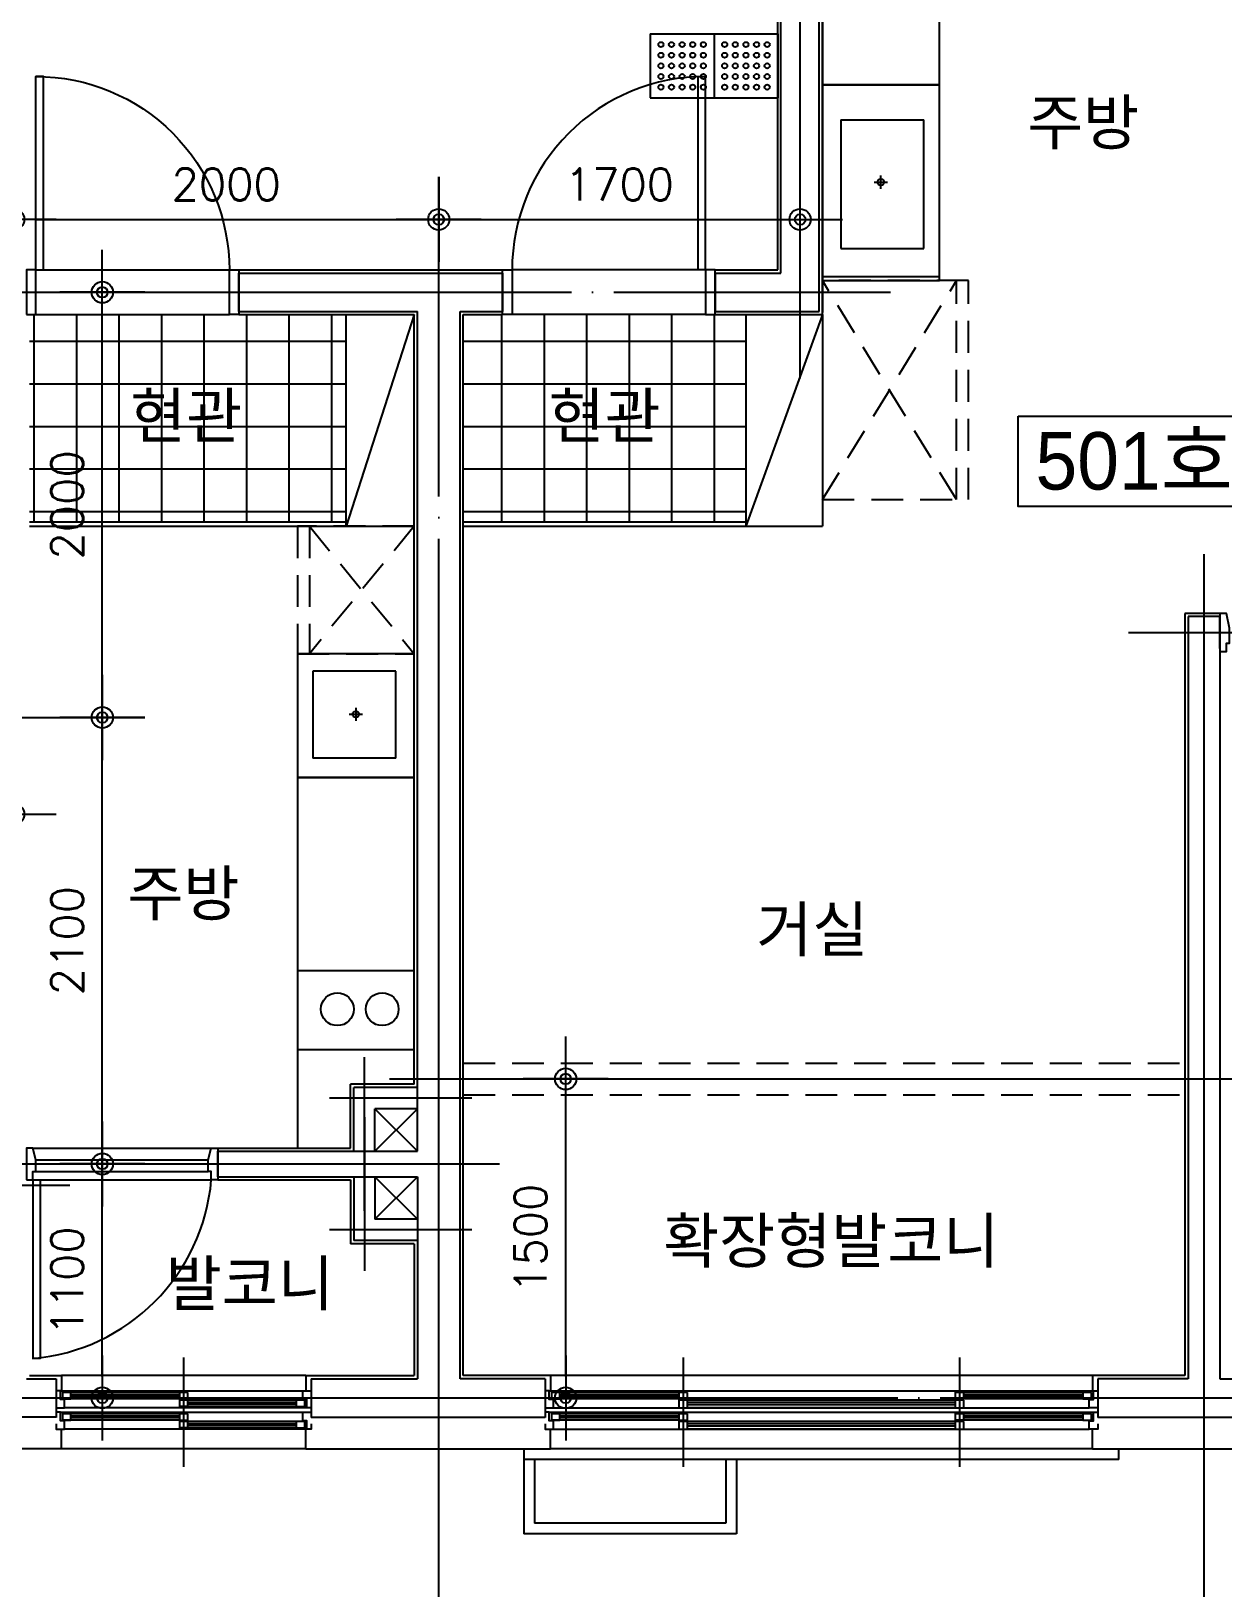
# Model space of a CAD drawing. Header units: millimetres. Extents: x 5537433 to 5830173, y -900794 to -778623.
# Drawn here: x 5674304 to 5679910, y -824048 to -816726 of the extents above; entities that cross this region are included whole.
import ezdxf

# ---------------------------------------------------------------- set-up
doc = ezdxf.new("R2010")
doc.units = ezdxf.units.MM
doc.header["$LTSCALE"] = 100
doc.linetypes.add('CEN', pattern=[62, 60, -1, 0, -1])
doc.linetypes.add('HID', pattern=[2.3, 1.5, -0.8])
doc.layers.get('0').update_dxf_attribs({"linetype": 'CONTINUOUS'})
doc.layers.get('DEFPOINTS').update_dxf_attribs({"linetype": 'CONTINUOUS'})
for name, color, linetype in [('181', 181, 'CONTINUOUS'), ('60', 60, 'CONTINUOUS'), ('9', 9, 'CONTINUOUS'), ('CEN', 1, 'CEN'), ('COL', 2, 'CONTINUOUS'), ('DIM', 7, 'CONTINUOUS'), ('ETC', 6, 'CONTINUOUS'), ('FIN', 9, 'CONTINUOUS'), ('HAT', 8, 'CONTINUOUS'), ('WID', 4, 'CONTINUOUS')]:
    doc.layers.add(name, color=color, linetype=linetype)
doc.styles.add('2', font='')
doc.styles.add('GHS', font='ROMANS.shx', dxfattribs={"bigfont": 'GHS.shx'})
doc.styles.get('2').set_extended_font_data('HYtbrB')
doc.dimstyles.get("Standard").update_dxf_attribs({"dimtxt": 0.18, "dimasz": 0.18, "dimexe": 0.18, "dimexo": 0.0625, "dimgap": 0.09, "dimtad": 0, "dimtih": 1, "dimtoh": 1, "dimdec": 4, "dimzin": 0, "dimdsep": 46, "dimtxsty": 'STANDARD', "dimcen": 0.09, "dimadec": 0, "dimazin": 0, "dimtfac": 1, "dimtdec": 4, "dimtofl": 0, "dimtmove": 0, "dimatfit": 3, "dimfxl": 1, "dimtolj": 1, "dimtzin": 0, "dimarcsym": 0})
pattern_1 = [(0, (-69881.65, -4384.8), (0, 200), []), (90, (-69881.65, -4384.8), (-200, 1e-14), [])]

# ---------------------------------------------------------------- blocks, each defined once
blk = doc.blocks.new('Z_DOT')
at = {"layer": 'DIM', "color": 7}
for p, q in [((0, -2), (0, 2)), ((-2, 0), (2, 0))]:
    blk.add_line(p, q, dxfattribs=at)
for radius in [0.5, 0.25]:
    blk.add_circle((0, 0), radius, dxfattribs=at)
blk = doc.blocks.new('*D297')
at = {"layer": 'DEFPOINTS', "color": 0, "linetype": 'Continuous', "transparency": 16777216}
for p in [(5674221.7, -817611.6), (5676221.7, -817611.6), (5676221.7, -817611.6)]:
    blk.add_point(p, dxfattribs=at)
at = {"layer": 'DIM', "color": 0, "linetype": 'Continuous', "lineweight": -2, "transparency": 16777216}
blk.add_line((5674321.7, -817611.6), (5676121.7, -817611.6), dxfattribs=at)
at = {"layer": 'DIM', "color": 0, "linetype": 'Continuous', "lineweight": -2, "transparency": 16777216, "xscale": 100, "yscale": 100, "zscale": 100, "rotation": 180}
blk.add_blockref('Z_DOT', (5674221.7, -817611.6), dxfattribs=at)
at = {"layer": 'DIM', "color": 0, "linetype": 'Continuous', "lineweight": -2, "transparency": 16777216, "xscale": 100, "yscale": 100, "zscale": 100}
blk.add_blockref('Z_DOT', (5676221.7, -817611.6), dxfattribs=at)
at = {"layer": 'DIM', "color": 60, "linetype": 'Continuous', "transparency": 16777216, "insert": (5675221.7, -817446.6), "char_height": 150, "attachment_point": 5, "style": 'GHS'}
blk.add_mtext('\\A1;2000', dxfattribs=at)
blk = doc.blocks.new('*D298')
at = {"layer": 'DEFPOINTS', "color": 0, "linetype": 'Continuous', "transparency": 16777216}
for p in [(5674638.9, -822054.1), (5674638.9, -822054.1), (5674638.9, -823154.1)]:
    blk.add_point(p, dxfattribs=at)
at = {"layer": 'DIM', "color": 0, "linetype": 'Continuous', "lineweight": -2, "transparency": 16777216}
blk.add_line((5674638.9, -823054.1), (5674638.9, -822154.1), dxfattribs=at)
at = {"layer": 'DIM', "color": 0, "linetype": 'Continuous', "lineweight": -2, "transparency": 16777216, "xscale": 100, "yscale": 100, "zscale": 100}
for p, rotation in [((5674638.9, -822054.1), 90), ((5674638.9, -823154.1), 270)]:
    blk.add_blockref('Z_DOT', p, dxfattribs=dict(at, rotation=rotation))
at = {"layer": 'DIM', "color": 60, "linetype": 'Continuous', "transparency": 16777216, "insert": (5674473.9, -822604.1), "char_height": 150, "attachment_point": 5, "rotation": 90, "style": 'GHS'}
blk.add_mtext('\\A1;1100', dxfattribs=at)
blk = doc.blocks.new('*D299')
at = {"layer": 'DEFPOINTS', "color": 0, "linetype": 'Continuous', "transparency": 16777216}
for p in [(5674638.9, -819954.1), (5674638.9, -819954.1), (5674638.9, -822054.1)]:
    blk.add_point(p, dxfattribs=at)
at = {"layer": 'DIM', "color": 0, "linetype": 'Continuous', "lineweight": -2, "transparency": 16777216}
blk.add_line((5674638.9, -821954.1), (5674638.9, -820054.1), dxfattribs=at)
at = {"layer": 'DIM', "color": 0, "linetype": 'Continuous', "lineweight": -2, "transparency": 16777216, "xscale": 100, "yscale": 100, "zscale": 100}
for p, rotation in [((5674638.9, -819954.1), 90), ((5674638.9, -822054.1), 270)]:
    blk.add_blockref('Z_DOT', p, dxfattribs=dict(at, rotation=rotation))
at = {"layer": 'DIM', "color": 60, "linetype": 'Continuous', "transparency": 16777216, "insert": (5674473.9, -821004.1), "char_height": 150, "attachment_point": 5, "rotation": 90, "style": 'GHS'}
blk.add_mtext('\\A1;2100', dxfattribs=at)
blk = doc.blocks.new('*D300')
at = {"layer": 'DEFPOINTS', "color": 0, "linetype": 'Continuous', "transparency": 16777216}
for p in [(5674638.9, -817954.1), (5674638.9, -817954.1), (5674638.9, -819954.1)]:
    blk.add_point(p, dxfattribs=at)
at = {"layer": 'DIM', "color": 0, "linetype": 'Continuous', "lineweight": -2, "transparency": 16777216}
blk.add_line((5674638.9, -819854.1), (5674638.9, -818054.1), dxfattribs=at)
at = {"layer": 'DIM', "color": 0, "linetype": 'Continuous', "lineweight": -2, "transparency": 16777216, "xscale": 100, "yscale": 100, "zscale": 100}
for p, rotation in [((5674638.9, -817954.1), 90), ((5674638.9, -819954.1), 270)]:
    blk.add_blockref('Z_DOT', p, dxfattribs=dict(at, rotation=rotation))
at = {"layer": 'DIM', "color": 60, "linetype": 'Continuous', "transparency": 16777216, "insert": (5674473.9, -818954.1), "char_height": 150, "attachment_point": 5, "rotation": 90, "style": 'GHS'}
blk.add_mtext('\\A1;2000', dxfattribs=at)
blk = doc.blocks.new('*D302')
at = {"layer": 'DEFPOINTS', "color": 0, "linetype": 'Continuous', "transparency": 16777216}
for p in [(5672721.7, -820408.8), (5674221.7, -820408.8), (5674221.7, -820408.8)]:
    blk.add_point(p, dxfattribs=at)
at = {"layer": 'DIM', "color": 0, "linetype": 'Continuous', "lineweight": -2, "transparency": 16777216}
blk.add_line((5672821.7, -820408.8), (5674121.7, -820408.8), dxfattribs=at)
at = {"layer": 'DIM', "color": 0, "linetype": 'Continuous', "lineweight": -2, "transparency": 16777216, "xscale": 100, "yscale": 100, "zscale": 100, "rotation": 180}
blk.add_blockref('Z_DOT', (5672721.7, -820408.8), dxfattribs=at)
at = {"layer": 'DIM', "color": 0, "linetype": 'Continuous', "lineweight": -2, "transparency": 16777216, "xscale": 100, "yscale": 100, "zscale": 100}
blk.add_blockref('Z_DOT', (5674221.7, -820408.8), dxfattribs=at)
at = {"layer": 'DIM', "color": 60, "linetype": 'Continuous', "transparency": 16777216, "insert": (5673471.7, -820243.8), "char_height": 150, "attachment_point": 5, "style": 'GHS'}
blk.add_mtext('\\A1;1500', dxfattribs=at)
blk = doc.blocks.new('*D306')
at = {"layer": 'DEFPOINTS', "color": 0, "linetype": 'Continuous', "transparency": 16777216}
for p in [(5676818.8, -821654.1), (5676818.8, -821654.1), (5676818.8, -823154.1)]:
    blk.add_point(p, dxfattribs=at)
at = {"layer": 'DIM', "color": 0, "linetype": 'Continuous', "lineweight": -2, "transparency": 16777216}
blk.add_line((5676818.8, -823054.1), (5676818.8, -821754.1), dxfattribs=at)
at = {"layer": 'DIM', "color": 0, "linetype": 'Continuous', "lineweight": -2, "transparency": 16777216, "xscale": 100, "yscale": 100, "zscale": 100}
for p, rotation in [((5676818.8, -821654.1), 90), ((5676818.8, -823154.1), 270)]:
    blk.add_blockref('Z_DOT', p, dxfattribs=dict(at, rotation=rotation))
at = {"layer": 'DIM', "color": 60, "linetype": 'Continuous', "transparency": 16777216, "insert": (5676653.8, -822404.1), "char_height": 150, "attachment_point": 5, "rotation": 90, "style": 'GHS'}
blk.add_mtext('\\A1;1500', dxfattribs=at)
blk = doc.blocks.new('*D309')
at = {"layer": 'DEFPOINTS', "color": 0, "linetype": 'Continuous', "transparency": 16777216}
for p in [(5676221.7, -817611.6), (5677921.7, -817611.6), (5677921.7, -817611.6)]:
    blk.add_point(p, dxfattribs=at)
at = {"layer": 'DIM', "color": 0, "linetype": 'Continuous', "lineweight": -2, "transparency": 16777216}
blk.add_line((5676321.7, -817611.6), (5677821.7, -817611.6), dxfattribs=at)
at = {"layer": 'DIM', "color": 0, "linetype": 'Continuous', "lineweight": -2, "transparency": 16777216, "xscale": 100, "yscale": 100, "zscale": 100, "rotation": 180}
blk.add_blockref('Z_DOT', (5676221.7, -817611.6), dxfattribs=at)
at = {"layer": 'DIM', "color": 0, "linetype": 'Continuous', "lineweight": -2, "transparency": 16777216, "xscale": 100, "yscale": 100, "zscale": 100}
blk.add_blockref('Z_DOT', (5677921.7, -817611.6), dxfattribs=at)
at = {"layer": 'DIM', "color": 60, "linetype": 'Continuous', "transparency": 16777216, "insert": (5677071.7, -817446.6), "char_height": 150, "attachment_point": 5, "style": 'GHS'}
blk.add_mtext('\\A1;1700', dxfattribs=at)

msp = doc.modelspace()

# ---------------------------------------------------------------- hatches: boundary and pattern name
at = {"layer": 'HAT'}
h = msp.add_hatch(dxfattribs=at)
h.set_pattern_fill('U,N', color=256, scale=200, style=0, double=1, pattern_type=0)
h.set_pattern_definition(pattern_1)
h.paths.add_polyline_path([(5674296.7, -818059.1), (5675786.7, -818059.1), (5675786.7, -819034.1), (5674296.7, -819034.1)])
h = msp.add_hatch(dxfattribs=at)
h.set_pattern_fill('U,N', color=256, scale=200, style=0, double=1, pattern_type=0)
h.set_pattern_definition(pattern_1)
h.paths.add_polyline_path([(5676336.7, -818059.1), (5677666.7, -818059.1), (5677666.7, -819034.1), (5676336.7, -819034.1)])

# ---------------------------------------------------------------- linework, layer by layer
msp.add_lwpolyline([(5678947.2, -818536.1), (5680132.2, -818536.1), (5680132.2, -818960.9), (5678947.2, -818960.9)], close=True)
at = {"layer": '181', "color": 181}
for p, q in [((5678026.7, -815733.3), (5678026.7, -817899.1)), ((5678576.7, -817899.1), (5678576.7, -815779.1)), ((5678026.7, -816979.1), (5678576.7, -816979.1)), ((5678576.7, -816979.1), (5678026.7, -816979.1)), ((5678113.4, -817143.4), (5678503.4, -817143.4)), ((5678113.4, -817143.4), (5678113.4, -817748.6)), ((5678503.4, -817748.6), (5678503.4, -817143.4)), ((5678301.1, -817467.5), (5678301.1, -817405.5)), ((5678270.7, -817436.4), (5678332.7, -817436.4)), ((5678113.4, -817748.6), (5678503.4, -817748.6)), ((5678026.7, -817879.1), (5678576.7, -817879.1)), ((5678026.7, -817899.1), (5678576.7, -817899.1)), ((5675556.7, -819654.1), (5675556.7, -821659.1)), ((5676106.7, -819654.1), (5675556.7, -819654.1)), ((5676106.7, -819654.1), (5675556.7, -819654.1)), ((5676106.7, -821674.9), (5676106.7, -819634.1)), ((5676019.9, -819736.1), (5675629.9, -819736.1)), ((5675629.9, -819736.1), (5675629.9, -820145.2)), ((5676019.9, -820145.2), (5676019.9, -819736.1)), ((5675832.2, -819908.1), (5675832.2, -819970.1)), ((5675862.6, -819939.2), (5675800.6, -819939.2)), ((5676019.9, -820145.2), (5675629.9, -820145.2)), ((5676106.7, -820235.8), (5675556.7, -820235.8)), ((5675556.7, -820235.8), (5676106.7, -820235.8)), ((5675556.7, -821143.7), (5675556.7, -821659.1)), ((5676106.7, -821516.5), (5675556.7, -821516.5)), ((5675556.7, -821659.1), (5675556.7, -821679.1)), ((5676106.7, -821679.1), (5675806.7, -821679.1))]:
    msp.add_line(p, q, dxfattribs=at)
at = {"layer": '181'}
for p, q in [((5678576.7, -816979.1), (5678026.7, -816979.1)), ((5675786.7, -819054.1), (5675786.7, -818059.1)), ((5676106.7, -818059.1), (5675786.7, -819054.1)), ((5677666.7, -818059.1), (5677666.7, -819054.1)), ((5678026.7, -818059.1), (5677666.7, -819054.1)), ((5678026.7, -818059.1), (5678026.7, -819054.1)), ((5674296.7, -819034.1), (5675786.7, -819034.1)), ((5676336.7, -819034.1), (5677666.7, -819034.1)), ((5674296.7, -819054.1), (5676106.7, -819054.1)), ((5676336.7, -819054.1), (5678026.7, -819054.1)), ((5675556.7, -820235.8), (5676106.7, -820235.8)), ((5675556.7, -821143.7), (5676106.7, -821143.7)), ((5675556.7, -821679.1), (5675556.7, -821979.1))]:
    msp.add_line(p, q, dxfattribs=at)
at = {"layer": '181', "color": 181, "linetype": 'HID'}
for p, q in [((5678026.7, -818929.1), (5678657.9, -817899.1)), ((5678657.9, -818929.1), (5678026.7, -817899.1)), ((5678714.2, -817899.1), (5678026.7, -817899.1)), ((5678026.7, -817899.1), (5678026.7, -818929.1)), ((5678657.9, -818929.1), (5678657.9, -817899.1)), ((5678714.2, -818929.1), (5678714.2, -817899.1)), ((5678026.7, -818929.1), (5678714.2, -818929.1)), ((5676106.7, -819054.1), (5675556.7, -819054.1)), ((5675556.7, -819054.1), (5675556.7, -819654.1)), ((5676106.7, -819054.1), (5675612.9, -819654.1)), ((5675612.9, -819054.1), (5676106.7, -819654.1)), ((5675612.9, -819054.1), (5675612.9, -819654.1)), ((5676106.7, -819654.1), (5676106.7, -819054.1)), ((5675556.7, -819654.1), (5676106.7, -819654.1))]:
    msp.add_line(p, q, dxfattribs=at)
at = {"layer": '181', "color": 181}
for centre in [(5678301.7, -817436.5), (5675831.6, -819939.1)]:
    msp.add_circle(centre, 15, dxfattribs=at)
at = {"layer": '181'}
for centre in [(5675744.7, -821326), (5675955.7, -821326)]:
    msp.add_circle(centre, 77.3, dxfattribs=at)
at = {"layer": '9'}
for p, q in [((5677216.7, -816739.1), (5677516.7, -816739.1)), ((5677216.7, -816739.1), (5677216.7, -817039.1)), ((5677216.7, -816739.1), (5677216.7, -817039.1)), ((5677216.7, -816739.1), (5677216.7, -817039.1)), ((5677516.7, -816739.1), (5677516.7, -817039.1)), ((5677516.7, -816739.1), (5677816.7, -816739.1)), ((5677516.7, -816739.1), (5677516.7, -817039.1)), ((5677816.7, -816739.1), (5677816.7, -817039.1)), ((5676121.7, -821994.1), (5675921.7, -821794.1)), ((5676121.7, -821794.1), (5675921.7, -821994.1)), ((5676121.7, -822114.1), (5675921.7, -822314.1)), ((5676121.7, -822314.1), (5675921.7, -822114.1))]:
    msp.add_line(p, q, dxfattribs=at)
for centre in [(5677266.7, -816789.1), (5677266.7, -816839.1), (5677316.7, -816789.1), (5677316.7, -816839.1), (5677366.7, -816789.1), (5677366.7, -816839.1), (5677416.7, -816789.1), (5677416.7, -816839.1), (5677466.7, -816789.1), (5677466.7, -816839.1), (5677566.7, -816789.1), (5677566.7, -816839.1), (5677616.7, -816789.1), (5677616.7, -816839.1), (5677666.7, -816789.1), (5677666.7, -816839.1), (5677716.7, -816789.1), (5677716.7, -816839.1), (5677766.7, -816789.1), (5677766.7, -816839.1), (5677266.7, -816889.1), (5677316.7, -816889.1), (5677366.7, -816889.1), (5677416.7, -816889.1), (5677466.7, -816889.1), (5677566.7, -816889.1), (5677616.7, -816889.1), (5677666.7, -816889.1), (5677716.7, -816889.1), (5677766.7, -816889.1), (5677266.7, -816939.1), (5677266.7, -816989.1), (5677316.7, -816939.1), (5677316.7, -816989.1), (5677366.7, -816939.1), (5677366.7, -816989.1), (5677416.7, -816939.1), (5677416.7, -816989.1), (5677466.7, -816939.1), (5677466.7, -816989.1), (5677566.7, -816939.1), (5677566.7, -816989.1), (5677616.7, -816939.1), (5677616.7, -816989.1), (5677666.7, -816939.1), (5677666.7, -816989.1), (5677716.7, -816939.1), (5677716.7, -816989.1), (5677766.7, -816939.1), (5677766.7, -816989.1)]:
    msp.add_circle(centre, 12, dxfattribs=at)
at = {"layer": 'CEN'}
for p, q in [((5677921.7, -818359.8), (5677921.7, -809327.4)), ((5676221.7, -825114.1), (5676221.7, -817554.5)), ((5670845.6, -817954.1), (5678347.6, -817954.1)), ((5679821.7, -825114.1), (5679821.7, -819185.4)), ((5679465.9, -819554.1), (5689618.9, -819554.1)), ((5666180.8, -819954.1), (5674526.7, -819954.1)), ((5675871.7, -822275), (5675871.7, -821551)), ((5675989.7, -821654.1), (5689596.4, -821654.1)), ((5676376.7, -821744.1), (5675707.1, -821744.1)), ((5675871.7, -821833.2), (5675871.7, -822557.2)), ((5673860.3, -822054.1), (5676507.6, -822054.1)), ((5673860.3, -822054.1), (5676507.6, -822054.1)), ((5670916.7, -822154.1), (5674486.5, -822154.1)), ((5676376.7, -822364.1), (5675707.1, -822364.1)), ((5666180.8, -823154.1), (5689618.9, -823154.1))]:
    msp.add_line(p, q, dxfattribs=at)
at = {"layer": 'COL'}
for p, q in [((5678011.7, -818044.1), (5678011.7, -815714.1)), ((5677831.7, -817864.1), (5677831.7, -816424.1)), ((5675281.7, -818044.1), (5675281.7, -817864.1)), ((5675281.7, -817864.1), (5676521.7, -817864.1)), ((5676521.7, -817864.1), (5676521.7, -818044.1)), ((5677521.7, -817864.1), (5677831.7, -817864.1)), ((5677521.7, -817864.1), (5677521.7, -818044.1)), ((5675281.7, -818044.1), (5676121.7, -818044.1)), ((5676121.7, -821994.1), (5676121.7, -818044.1)), ((5676321.7, -823064.1), (5676321.7, -818044.1)), ((5676321.7, -818044.1), (5676521.7, -818044.1)), ((5677521.7, -818044.1), (5678011.7, -818044.1)), ((5679746.7, -819479.1), (5679746.7, -823064.1)), ((5679896.7, -819479.1), (5679746.7, -819479.1)), ((5679896.7, -819629.1), (5679896.7, -819479.1)), ((5679896.7, -819629.1), (5679896.7, -823064.1)), ((5679896.7, -819629.1), (5679896.7, -819629.1)), ((5676121.7, -821694.1), (5675821.7, -821694.1)), ((5675821.7, -821994.1), (5675821.7, -821694.1)), ((5675921.7, -821994.1), (5675921.7, -821794.1)), ((5676121.7, -821794.1), (5675921.7, -821794.1)), ((5675181.7, -821994.1), (5676121.7, -821994.1)), ((5675181.7, -822114.1), (5675181.7, -821994.1)), ((5675181.7, -822114.1), (5676121.7, -822114.1)), ((5675821.7, -822114.1), (5675821.7, -822414.1)), ((5675921.7, -822114.1), (5675921.7, -822314.1)), ((5676121.7, -822114.1), (5676121.7, -823064.1)), ((5676121.7, -822314.1), (5675921.7, -822314.1)), ((5676121.7, -822414.1), (5675821.7, -822414.1)), ((5674281.7, -823064.1), (5674421.7, -823064.1)), ((5674421.7, -823064.1), (5674421.7, -823244.1)), ((5675621.7, -823064.1), (5676121.7, -823064.1)), ((5675621.7, -823064.1), (5675621.7, -823244.1)), ((5676721.7, -823064.1), (5676321.7, -823064.1)), ((5676721.7, -823064.1), (5676721.7, -823244.1)), ((5679746.7, -823064.1), (5679321.7, -823064.1)), ((5679321.7, -823064.1), (5679321.7, -823244.1)), ((5679896.7, -823064.1), (5680121.7, -823064.1)), ((5674421.7, -823244.1), (5673771.7, -823244.1)), ((5675621.7, -823244.1), (5676721.7, -823244.1)), ((5679321.7, -823244.1), (5680121.7, -823244.1))]:
    msp.add_line(p, q, dxfattribs=at)
at = {"layer": 'ETC'}
for p, q in [((5676621.7, -823394.1), (5676621.7, -823444.1)), ((5679421.7, -823444.1), (5679421.7, -823394.1)), ((5679421.7, -823444.1), (5676621.7, -823444.1)), ((5676621.7, -823444.1), (5676621.7, -823794.1)), ((5676671.7, -823444.1), (5676671.7, -823744.1)), ((5677571.7, -823444.1), (5677571.7, -823744.1)), ((5677621.7, -823444.1), (5677621.7, -823794.1)), ((5677621.7, -823794.1), (5676621.7, -823794.1)), ((5677571.7, -823744.1), (5676671.7, -823744.1))]:
    msp.add_line(p, q, dxfattribs=at)
at = {"layer": 'FIN'}
for p, q in [((5678026.7, -818059.1), (5678026.7, -815729.1)), ((5677816.7, -817849.1), (5677816.7, -816439.1)), ((5677216.7, -817039.1), (5677816.7, -817039.1)), ((5675281.7, -817849.1), (5676521.7, -817849.1)), ((5677521.7, -817849.1), (5677816.7, -817849.1)), ((5675281.7, -818059.1), (5676106.7, -818059.1)), ((5676106.7, -821679.1), (5676106.7, -818059.1)), ((5676106.7, -821679.1), (5676106.7, -818059.1)), ((5676336.7, -823049.1), (5676336.7, -818059.1)), ((5676336.7, -818059.1), (5676521.7, -818059.1)), ((5677521.7, -818059.1), (5678026.7, -818059.1)), ((5679731.7, -819464.1), (5679731.7, -823049.1)), ((5679896.7, -819464.1), (5679731.7, -819464.1)), ((5679896.7, -819644.1), (5679911.7, -819644.1)), ((5676106.7, -821679.1), (5675806.7, -821679.1)), ((5675806.7, -821979.1), (5675806.7, -821679.1)), ((5675181.7, -821979.1), (5675806.7, -821979.1)), ((5675181.7, -822129.1), (5675806.7, -822129.1)), ((5675806.7, -822129.1), (5675806.7, -822429.1)), ((5676106.7, -822429.1), (5675806.7, -822429.1)), ((5676106.7, -822429.1), (5676106.7, -823049.1)), ((5674296.7, -823049.1), (5674446.7, -823049.1)), ((5674446.7, -823049.1), (5674446.7, -823121.6)), ((5675596.7, -823049.1), (5675596.7, -823121.6)), ((5675596.7, -823049.1), (5676106.7, -823049.1)), ((5676746.7, -823049.1), (5676336.7, -823049.1)), ((5676746.7, -823049.1), (5676746.7, -823121.6)), ((5679296.7, -823049.1), (5679296.7, -823121.6)), ((5679731.7, -823049.1), (5679296.7, -823049.1)), ((5674446.7, -823394.1), (5674446.7, -823301.6)), ((5675596.7, -823394.1), (5675596.7, -823301.6)), ((5676746.7, -823394.1), (5676746.7, -823301.6)), ((5679296.7, -823394.1), (5679296.7, -823301.6)), ((5674446.7, -823394.1), (5673746.7, -823394.1)), ((5675596.7, -823394.1), (5676746.7, -823394.1)), ((5679296.7, -823394.1), (5680146.7, -823394.1))]:
    msp.add_line(p, q, dxfattribs=at)
at = {"layer": 'FIN', "linetype": 'HID'}
for p, q in [((5676336.7, -821579.1), (5679731.7, -821579.1)), ((5676336.7, -821729.1), (5679731.7, -821729.1))]:
    msp.add_line(p, q, dxfattribs=at)
at = {"layer": 'WID'}
for p, q in [((5674326.7, -817849.1), (5675236.7, -817849.1)), ((5677476.7, -817849.1), (5676566.7, -817849.1)), ((5674326.7, -818059.1), (5675236.7, -818059.1)), ((5677476.7, -818059.1), (5676566.7, -818059.1)), ((5674311.7, -821979.1), (5675151.7, -821979.1)), ((5674326.7, -822034.1), (5675136.7, -822034.1)), ((5674326.7, -822089.1), (5675136.7, -822089.1)), ((5674311.7, -822129.1), (5675151.7, -822129.1)), ((5675021.7, -822964.1), (5675021.7, -823479.1)), ((5677371.7, -822964.1), (5677371.7, -823479.1)), ((5678671.7, -822964.1), (5678671.7, -823479.1)), ((5675596.7, -823049.1), (5674446.7, -823049.1)), ((5679296.7, -823049.1), (5676746.7, -823049.1)), ((5674441.7, -823121.6), (5675581.7, -823121.6)), ((5675001.7, -823128.6), (5674491.7, -823128.6)), ((5676741.7, -823121.6), (5679301.7, -823121.6)), ((5677351.7, -823128.6), (5676791.7, -823128.6)), ((5679251.7, -823128.6), (5678691.7, -823128.6)), ((5675001.7, -823158.6), (5674451.7, -823158.6)), ((5675601.7, -823201.6), (5674461.7, -823201.6)), ((5675001.7, -823139.6), (5674491.7, -823139.6)), ((5675001.7, -823147.6), (5674491.7, -823147.6)), ((5675551.7, -823194.6), (5675001.7, -823194.6)), ((5675551.7, -823164.6), (5675041.7, -823164.6)), ((5675551.7, -823175.6), (5675041.7, -823175.6)), ((5675551.7, -823183.6), (5675041.7, -823183.6)), ((5677351.7, -823158.6), (5676751.7, -823158.6)), ((5676761.7, -823201.6), (5679281.7, -823201.6)), ((5677351.7, -823139.6), (5676791.7, -823139.6)), ((5677351.7, -823147.6), (5676791.7, -823147.6)), ((5678651.7, -823164.6), (5677391.7, -823164.6)), ((5678651.7, -823176.1), (5677391.7, -823176.1)), ((5678651.7, -823187.1), (5677391.7, -823187.1)), ((5678651.7, -823201.6), (5677391.7, -823201.6)), ((5679251.7, -823158.6), (5678651.7, -823158.6)), ((5679251.7, -823139.6), (5678691.7, -823139.6)), ((5679251.7, -823147.6), (5678691.7, -823147.6)), ((5674441.7, -823221.6), (5675581.7, -823221.6)), ((5675001.7, -823258.6), (5674451.7, -823258.6)), ((5675001.7, -823228.6), (5674491.7, -823228.6)), ((5675001.7, -823239.6), (5674491.7, -823239.6)), ((5675001.7, -823247.6), (5674491.7, -823247.6)), ((5675551.7, -823264.6), (5675041.7, -823264.6)), ((5675551.7, -823275.6), (5675041.7, -823275.6)), ((5675551.7, -823283.6), (5675041.7, -823283.6)), ((5676741.7, -823221.6), (5679301.7, -823221.6)), ((5677351.7, -823258.6), (5676751.7, -823258.6)), ((5677351.7, -823228.6), (5676791.7, -823228.6)), ((5677351.7, -823239.6), (5676791.7, -823239.6)), ((5677351.7, -823247.6), (5676791.7, -823247.6)), ((5678651.7, -823264.6), (5677391.7, -823264.6)), ((5678651.7, -823276.1), (5677391.7, -823276.1)), ((5679251.7, -823258.6), (5678651.7, -823258.6)), ((5679251.7, -823228.6), (5678691.7, -823228.6)), ((5679251.7, -823239.6), (5678691.7, -823239.6)), ((5679251.7, -823247.6), (5678691.7, -823247.6)), ((5675601.7, -823301.6), (5674461.7, -823301.6)), ((5675551.7, -823294.6), (5675001.7, -823294.6)), ((5676761.7, -823301.6), (5679281.7, -823301.6)), ((5678651.7, -823287.1), (5677391.7, -823287.1)), ((5678651.7, -823301.6), (5677391.7, -823301.6)), ((5675596.7, -823394.1), (5674446.7, -823394.1)), ((5679296.7, -823394.1), (5676746.7, -823394.1))]:
    msp.add_line(p, q, dxfattribs=at)
for points in [[(5674326.7, -817849.1), (5674326.7, -816939.1, -0.414214), (5675236.7, -817849.1, -0.414214)], [(5677476.7, -817849.1), (5677476.7, -816939.1, 0.414214), (5676566.7, -817849.1, 0.414214)], [(5674311.7, -822129.1), (5674311.7, -822969.1, 0.364902), (5675151.7, -822129.1, 0.414214)]]:
    msp.add_lwpolyline(points, format="xyb", dxfattribs=at)
for points in [[(5674326.7, -817849.1), (5674361.7, -817849.1), (5674361.7, -816939.1), (5674326.7, -816939.1)], [(5677476.7, -817849.1), (5677441.7, -817849.1), (5677441.7, -816939.1), (5677476.7, -816939.1)], [(5674311.7, -822129.1), (5674346.7, -822129.1), (5674346.7, -822969.1), (5674311.7, -822969.1)], [(5674421.7, -823176.6), (5674421.7, -823201.6), (5674461.7, -823201.6), (5674461.7, -823161.6), (5674441.7, -823161.6), (5674441.7, -823121.6), (5674421.7, -823121.6), (5674421.7, -823146.6)], [(5675621.7, -823176.6), (5675621.7, -823201.6), (5675601.7, -823201.6), (5675601.7, -823161.6), (5675581.7, -823161.6), (5675581.7, -823121.6), (5675621.7, -823121.6), (5675621.7, -823146.6)], [(5676721.7, -823176.6), (5676721.7, -823201.6), (5676761.7, -823201.6), (5676761.7, -823161.6), (5676741.7, -823161.6), (5676741.7, -823121.6), (5676721.7, -823121.6), (5676721.7, -823146.6)], [(5679321.7, -823176.6), (5679321.7, -823201.6), (5679281.7, -823201.6), (5679281.7, -823161.6), (5679301.7, -823161.6), (5679301.7, -823121.6), (5679321.7, -823121.6), (5679321.7, -823146.6)], [(5674421.7, -823276.6), (5674421.7, -823301.6), (5674461.7, -823301.6), (5674461.7, -823261.6), (5674441.7, -823261.6), (5674441.7, -823221.6), (5674421.7, -823221.6), (5674421.7, -823246.6)], [(5675621.7, -823276.6), (5675621.7, -823301.6), (5675601.7, -823301.6), (5675601.7, -823261.6), (5675581.7, -823261.6), (5675581.7, -823221.6), (5675621.7, -823221.6), (5675621.7, -823246.6)], [(5676721.7, -823276.6), (5676721.7, -823301.6), (5676761.7, -823301.6), (5676761.7, -823261.6), (5676741.7, -823261.6), (5676741.7, -823221.6), (5676721.7, -823221.6), (5676721.7, -823246.6)], [(5679321.7, -823276.6), (5679321.7, -823301.6), (5679281.7, -823301.6), (5679281.7, -823261.6), (5679301.7, -823261.6), (5679301.7, -823221.6), (5679321.7, -823221.6), (5679321.7, -823246.6)]]:
    msp.add_lwpolyline(points, dxfattribs=at)
for points in [[(5674281.7, -818059.1), (5674326.7, -818059.1), (5674326.7, -817849.1), (5674281.7, -817849.1)], [(5675281.7, -818059.1), (5675236.7, -818059.1), (5675236.7, -817849.1), (5675281.7, -817849.1)], [(5676521.7, -817849.1), (5676566.7, -817849.1), (5676566.7, -818059.1), (5676521.7, -818059.1)], [(5677521.7, -817849.1), (5677476.7, -817849.1), (5677476.7, -818059.1), (5677521.7, -818059.1)], [(5679896.7, -819644.1), (5679926.7, -819644.1), (5679926.7, -819604.1), (5679941.7, -819604.1), (5679941.7, -819534.1), (5679926.7, -819464.1), (5679896.7, -819464.1)], [(5674281.7, -822129.1), (5674311.7, -822129.1), (5674311.7, -822089.1), (5674326.7, -822089.1), (5674326.7, -822034.1), (5674311.7, -821979.1), (5674281.7, -821979.1)], [(5675181.7, -822129.1), (5675151.7, -822129.1), (5675151.7, -822089.1), (5675136.7, -822089.1), (5675136.7, -822034.1), (5675151.7, -821979.1), (5675181.7, -821979.1)], [(5674491.7, -823128.6), (5674451.7, -823128.6), (5674451.7, -823158.6), (5674491.7, -823158.6)], [(5675041.7, -823128.6), (5675001.7, -823128.6), (5675001.7, -823158.6), (5675041.7, -823158.6)], [(5676791.7, -823128.6), (5676751.7, -823128.6), (5676751.7, -823158.6), (5676791.7, -823158.6)], [(5677391.7, -823128.6), (5677351.7, -823128.6), (5677351.7, -823158.6), (5677391.7, -823158.6)], [(5678691.7, -823128.6), (5678651.7, -823128.6), (5678651.7, -823158.6), (5678691.7, -823158.6)], [(5679291.7, -823128.6), (5679251.7, -823128.6), (5679251.7, -823158.6), (5679291.7, -823158.6)], [(5675041.7, -823164.6), (5675001.7, -823164.6), (5675001.7, -823194.6), (5675041.7, -823194.6)], [(5675591.7, -823164.6), (5675551.7, -823164.6), (5675551.7, -823194.6), (5675591.7, -823194.6)], [(5677391.7, -823164.6), (5677351.7, -823164.6), (5677351.7, -823201.6), (5677391.7, -823201.6)], [(5678691.7, -823164.6), (5678651.7, -823164.6), (5678651.7, -823201.6), (5678691.7, -823201.6)], [(5674491.7, -823228.6), (5674451.7, -823228.6), (5674451.7, -823258.6), (5674491.7, -823258.6)], [(5675041.7, -823228.6), (5675001.7, -823228.6), (5675001.7, -823258.6), (5675041.7, -823258.6)], [(5675041.7, -823264.6), (5675001.7, -823264.6), (5675001.7, -823294.6), (5675041.7, -823294.6)], [(5675591.7, -823264.6), (5675551.7, -823264.6), (5675551.7, -823294.6), (5675591.7, -823294.6)], [(5676791.7, -823228.6), (5676751.7, -823228.6), (5676751.7, -823258.6), (5676791.7, -823258.6)], [(5677391.7, -823228.6), (5677351.7, -823228.6), (5677351.7, -823258.6), (5677391.7, -823258.6)], [(5677391.7, -823264.6), (5677351.7, -823264.6), (5677351.7, -823301.6), (5677391.7, -823301.6)], [(5678691.7, -823228.6), (5678651.7, -823228.6), (5678651.7, -823258.6), (5678691.7, -823258.6)], [(5678691.7, -823264.6), (5678651.7, -823264.6), (5678651.7, -823301.6), (5678691.7, -823301.6)], [(5679291.7, -823228.6), (5679251.7, -823228.6), (5679251.7, -823258.6), (5679291.7, -823258.6)]]:
    msp.add_lwpolyline(points, close=True, dxfattribs=at)

# ---------------------------------------------------------------- texts
at = {"layer": '60', "style": '2'}
for s, height, p in [('주방', 210, (5678989.6, -817259.3)), ('현관', 210, (5674769.8, -818639.4)), ('현관', 210, (5676738.8, -818639.4)), ('501호', 270, (5679028.8, -818881.9)), ('주방', 210, (5674757.1, -820885.5)), ('거실', 210, (5677715.4, -821055.1)), ('확장형발코니', 210, (5677277.5, -822519.7)), ('발코니', 210, (5674937.4, -822720.8))]:
    msp.add_text(s, height=height, dxfattribs=at).set_placement(p)

# ---------------------------------------------------------------- dimensions: what is measured, and where the dimension line sits
at = {"layer": 'DIM', "linetype": 'Continuous'}
for p1, p2, picture, middle in [((5674221.7, -817611.6), (5676221.7, -817611.6), '*D297', (5675221.7, -817446.6)), ((5676221.7, -817611.6), (5677921.7, -817611.6), '*D309', (5677071.7, -817446.6)), ((5674638.9, -819954.1), (5674638.9, -817954.1), '*D300', (5674473.9, -818954.1)), ((5674638.9, -822054.1), (5674638.9, -819954.1), '*D299', (5674473.9, -821004.1)), ((5672721.7, -820408.8), (5674221.7, -820408.8), '*D302', (5673471.7, -820243.8)), ((5676818.8, -823154.1), (5676818.8, -821654.1), '*D306', (5676653.8, -822404.1)), ((5674638.9, -823154.1), (5674638.9, -822054.1), '*D298', (5674473.9, -822604.1))]:
    dim = msp.add_aligned_dim(p1=p1, p2=p2, distance=0, dimstyle='STANDARD', override={"dimscale": 100, "dimtxt": 1.5, "dimasz": 1, "dimexe": 0, "dimexo": 3, "dimgap": 0.9, "dimtad": 1, "dimtih": 0, "dimtoh": 0, "dimdec": 0, "dimzin": 8, "dimtxsty": 'GHS', "dimblk1": 'Z_DOT', "dimblk2": 'Z_DOT', "dimsah": 1, "dimcen": 2.5, "dimse1": 1, "dimse2": 1, "dimclrt": 60, "dimtix": 1, "dimtofl": 1, "dimtmove": 2}, dxfattribs=at)
    dim.commit()
    dim.dimension.update_dxf_attribs({"geometry": picture, "text_midpoint": middle})

doc.saveas('drawing.dxf')
